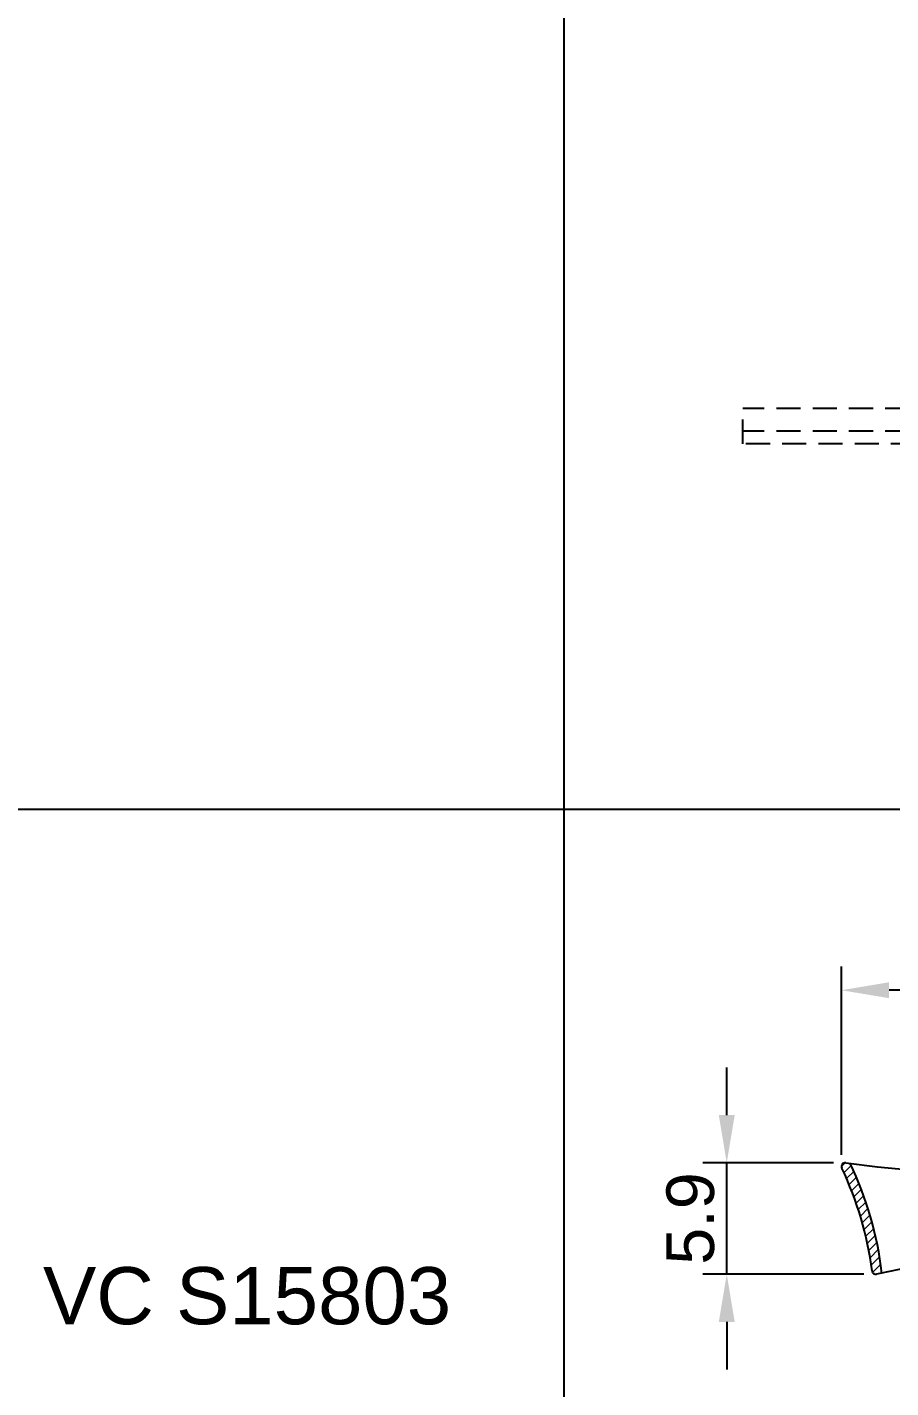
# Model space of a CAD drawing. Header units: millimetres. Extents: x 7018 to 13530, y 4187 to 5692.
# Drawn here: x 8451 to 8496.3, y 4591.7 to 4663.1 of the extents above; entities that cross this region are included whole.
import ezdxf

# ---------------------------------------------------------------- set-up
doc = ezdxf.new("R2010")
doc.units = ezdxf.units.MM
doc.linetypes.add('HIDDEN', pattern=[9.524999999999999, 6.35, -3.175])
doc.linetypes.add('HIDDEN2', pattern=[0.1875, 0.125, -0.0625])
doc.layers.add('Dimension', color=3, linetype='Continuous')
doc.layers.add('Hidden Line', color=1, linetype='HIDDEN2')
doc.layers.add('IGES level 5', color=7, linetype='Continuous', true_color=0x80a1b4)
doc.styles.get("Standard").update_dxf_attribs({"font": 'arial.ttf'})
doc.styles.add('样式 1', font='romant.shx')
doc.dimstyles.new('ISO-25$0', dxfattribs={"dimtxt": 2.5, "dimasz": 2.5, "dimexe": 0.5, "dimexo": 1, "dimgap": 1, "dimtad": 0, "dimtih": 1, "dimtoh": 1, "dimdec": 1, "dimzin": 10, "dimdsep": 46, "dimlunit": 6, "dimtxsty": '样式 1', "dimcen": 0, "dimclrd": 256, "dimclre": 256, "dimclrt": 7, "dimazin": 0, "dimtfac": 1, "dimtdec": 1, "dimtofl": 0, "dimtmove": 0, "dimatfit": 0, "dimfxl": 1, "dimtolj": 1, "dimtzin": 10, "dimarcsym": 0})

# ---------------------------------------------------------------- blocks, each defined once
blk = doc.blocks.new('*D2990')
at = {"layer": 'Defpoints', "color": 0, "transparency": 16777216}
for p in [(8487.698685353425, 4603.495858653302), (8493.921157868943, 4603.495858653302), (8495.525562127326, 4597.645149280062)]:
    blk.add_point(p, dxfattribs=at)
at = {"layer": 'Dimension', "color": 0, "lineweight": -2, "transparency": 16777216}
for p, q in [((8487.698685353425, 4605.995858653302), (8487.698685353425, 4608.495858653302)), ((8493.296157868943, 4603.495858653302), (8486.448685353425, 4603.495858653302)), ((8487.698685353425, 4597.645149280062), (8487.698685353425, 4603.495858653302)), ((8494.900562127326, 4597.645149280062), (8486.448685353425, 4597.645149280062)), ((8487.698685353425, 4595.145149280062), (8487.698685353425, 4592.645149280062))]:
    blk.add_line(p, q, dxfattribs=at)
at = {"layer": 'Dimension', "color": 0, "transparency": 16777216}
for points in [[(8487.28201868676, 4605.995858653302), (8488.115352020091, 4605.995858653302), (8487.698685353425, 4603.495858653302)], [(8487.28201868676, 4595.145149280062), (8488.115352020091, 4595.145149280062), (8487.698685353425, 4597.645149280062)]]:
    blk.add_solid(points, dxfattribs=at)
at = {"layer": 'Dimension', "color": 0, "transparency": 16777216, "insert": (8485.797252884122, 4600.570503966678), "char_height": 2.5, "attachment_point": 5, "rotation": 90}
blk.add_mtext('5.9', dxfattribs=at)
blk = doc.blocks.new('*D2017')
at = {"layer": 'Defpoints', "color": 0, "transparency": 16777216}
for p in [(8493.721157868938, 4612.554577998778), (8493.721157868938, 4603.2958586533), (8510.01106991688, 4600.754826175124)]:
    blk.add_point(p, dxfattribs=at)
at = {"layer": 'Dimension', "color": 0, "lineweight": -2, "transparency": 16777216}
for p, q in [((8493.721157868938, 4603.9208586533), (8493.721157868938, 4613.804577998778)), ((8510.01106991688, 4601.379826175124), (8510.01106991688, 4613.804577998778)), ((8507.51106991688, 4612.554577998778), (8496.221157868938, 4612.554577998778))]:
    blk.add_line(p, q, dxfattribs=at)
at = {"layer": 'Dimension', "color": 0, "transparency": 16777216}
for points in [[(8496.221157868938, 4612.971244665445), (8496.221157868938, 4612.137911332111), (8493.721157868938, 4612.554577998778)], [(8507.51106991688, 4612.971244665445), (8507.51106991688, 4612.137911332111), (8510.01106991688, 4612.554577998778)]]:
    blk.add_solid(points, dxfattribs=at)
at = {"layer": 'Dimension', "color": 0, "transparency": 16777216, "insert": (8501.86611389291, 4614.456863128382), "char_height": 2.5, "attachment_point": 5}
blk.add_mtext('16.3', dxfattribs=at)

msp = doc.modelspace()

# ---------------------------------------------------------------- hatches: boundary and pattern name
at = {"linetype": 'ByBlock', "lineweight": 18}
h = msp.add_hatch(dxfattribs=at)
h.set_pattern_fill('ANSI31', color=1, scale=0.1, style=0)
h.set_pattern_definition([(45, (2093.429565809878, 10155.27640676945), (-0.2245064030267288, 0.2245064030267289), [])])
edge = h.paths.add_edge_path()
edge.add_arc((8509.084106526314, 4535.093210076713), 63.99999999999999, 461.938888550186, 462.19223206633, ccw=False)
edge.add_arc((8477.765755894556, 4595.579070673736), 18.20379372299269, 366.7186749680905, 385.6671532174046)
edge.add_arc((8502.680228354035, 4667.904826175125), 65, 262.27945208640176, 262.4797936017489, ccw=False)
edge.add_arc((8493.92115786894, 4603.2958586533), 0.2, 442.2794520864543, 565.5319362683978)
edge.add_arc((8477.765755894556, 4595.579070673736), 17.70379372299269, 367.2714156175508, 385.5319362685223, ccw=False)
edge.add_arc((8495.525562127323, 4597.84514928006), 0.2, 187.2714156175111, 282.1922320663733)

# ---------------------------------------------------------------- linework, layer by layer
for p, q in [((8479.146481324931, 4815.917810929452), (8479.146481324931, 4559.957007787376)), ((8430.963008359695, 4622.068226635582), (8827.40089048269, 4622.068226635582))]:
    msp.add_line(p, q)
at = {"layer": 'Hidden Line', "linetype": 'HIDDEN', "ltscale": 0.2}
for p, q in [((8488.550315113416, 4641.248602452308), (8488.550315113416, 4643.098602452307)), ((8504.911285899067, 4643.098602452307), (8488.550315113416, 4643.098602452307)), ((8504.911285899067, 4641.898602452307), (8488.550315113416, 4641.898602452307)), ((8505.211285899077, 4641.248602452308), (8488.550315113416, 4641.248602452308))]:
    msp.add_line(p, q, dxfattribs=at)
at = {"layer": 'IGES level 5', "color": 0}
for centre, radius, start, end in [((8493.92115786894, 4603.2958586533), 0.2, 82.45142012755775, 205.5319362683755), ((8477.765755894556, 4595.579070673736), 17.70379372299269, 7.271415617561912, 25.53193626853882), ((8502.168299769683, 4663.721869113115), 60.7862138153308, 262.2273677234494, 270.6711989615735), ((8477.765755894556, 4595.579070673736), 18.20379372299269, 6.718674968103327, 25.66715321742221), ((8509.084106526314, 4535.093210076713), 63.99999999999999, 99.7229952839773, 102.1922320663155), ((8495.525562127323, 4597.84514928006), 0.2, 187.2714156175102, 282.1922320663664)]:
    msp.add_arc(centre, radius, start, end, dxfattribs=at)

# ---------------------------------------------------------------- texts
at = {"insert": (8462.514351847882, 4596.495915276972), "char_height": 2.999656757569374, "width": 34.34827007284811, "attachment_point": 5}
msp.add_mtext('VC S15803', dxfattribs=at)

# ---------------------------------------------------------------- dimensions: what is measured, and where the dimension line sits
at = {"layer": 'Dimension'}
for base, p1, p2, angle, picture, middle in [((8493.721157868938, 4612.554577998778), (8510.01106991688, 4600.754826175124), (8493.721157868938, 4603.2958586533), 180, '*D2017', (8501.86611389291, 4614.456863128382)), ((8487.698685353425, 4603.495858653302), (8495.525562127323, 4597.64514928006), (8493.92115786894, 4603.4958586533), 90, '*D2990', (8485.797252884122, 4600.570503966678))]:
    dim = msp.add_linear_dim(base=base, p1=p1, p2=p2, angle=angle, dimstyle='ISO-25$0', override={"dimexe": 1.25, "dimexo": 0.625, "dimgap": 0.625, "dimtad": 1, "dimtih": 0, "dimtoh": 0, "dimzin": 8, "dimlunit": 2, "dimtxsty": 'Standard', "dimcen": 2.5, "dimclrd": 0, "dimclre": 0, "dimclrt": 0, "dimadec": 0, "dimtp": 0.2, "dimtm": 0.2, "dimtdec": 2, "dimtofl": 1, "dimatfit": 3, "dimtolj": 0, "dimtzin": 8}, dxfattribs=at)
    dim.commit()
    dim.dimension.update_dxf_attribs({"geometry": picture, "text_midpoint": middle})

doc.saveas('drawing.dxf')
